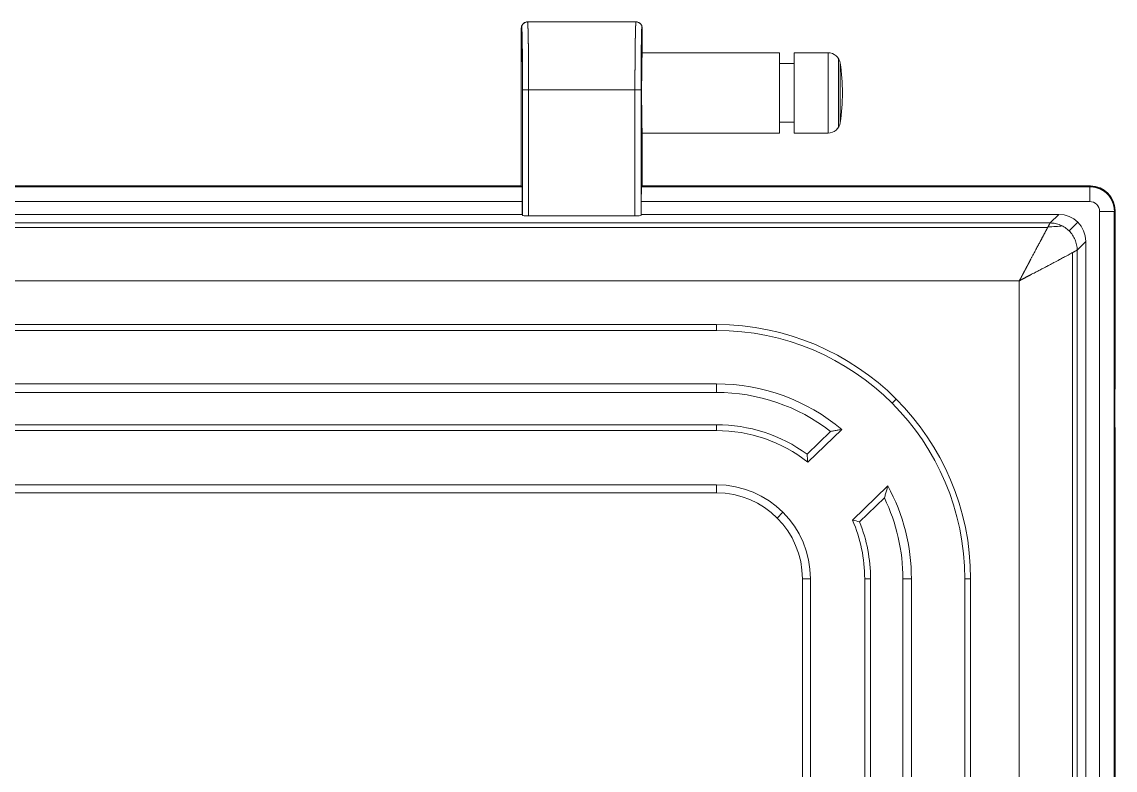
# Model space of a CAD drawing. Header units: millimetres. Extents: x 6520 to 6907, y -5009 to -4789.
# Drawn here: x 6818.5 to 6907.4, y -4849.7 to -4788.9 of the extents above; entities that cross this region are included whole.
import ezdxf

# ---------------------------------------------------------------- set-up
doc = ezdxf.new("R2010")
doc.units = ezdxf.units.MM
doc.layers.add('core', color=7, linetype='Continuous', lineweight=20)

msp = doc.modelspace()

# ---------------------------------------------------------------- linework, layer by layer
at = {"layer": 'core', "linetype": 'Continuous', "lineweight": 13}
for p, q in [((6859.133, -4789.362), (6859.124, -4789.362)), ((6859.631, -4788.859), (6859.635, -4788.859)), ((6868.461, -4788.859), (6859.635, -4788.859)), ((6868.461, -4788.859), (6868.465, -4788.859)), ((6868.973, -4789.362), (6868.964, -4789.362)), ((6884.08, -4791.397), (6884.08, -4791.372)), ((6884.08, -4797.904), (6884.08, -4791.397)), ((6884.922, -4797.448), (6884.922, -4791.827)), ((6885.074, -4792.227), (6885.074, -4792.246)), ((6885.074, -4792.246), (6885.074, -4797.048)), ((6868.374, -4794.387), (6859.723, -4794.387)), ((6859.723, -4794.387), (6859.723, -4804.635)), ((6868.374, -4804.635), (6868.374, -4794.387)), ((6868.867, -4794.387), (6868.867, -4804.599)), ((6859.188, -4802.285), (6774.237, -4802.285)), ((6774.241, -4802.264), (6859.185, -4802.264)), ((6905.369, -4802.285), (6868.908, -4802.285)), ((6868.912, -4802.264), (6905.369, -4802.264)), ((6905.429, -4802.203), (6905.369, -4802.264)), ((6906.851, -4802.792), (6906.789, -4802.853)), ((6859.205, -4803.47), (6774.22, -4803.47)), ((6905.369, -4803.47), (6868.891, -4803.47)), ((6902.848, -4804.516), (6902.148, -4805.216)), ((6906.172, -4972.992), (6906.172, -4804.274)), ((6907.358, -4972.992), (6907.358, -4804.274)), ((6907.378, -4804.274), (6907.439, -4804.213)), ((6907.378, -4804.274), (6907.378, -4972.992)), ((6741.327, -4805.216), (6902.148, -4805.216)), ((6741.529, -4805.593), (6901.946, -4805.593)), ((6903.7, -4805.867), (6904.406, -4805.16)), ((6904.351, -4807.419), (6905.051, -4806.719)), ((6903.974, -4807.629), (6903.974, -4969.645)), ((6904.351, -4807.419), (6904.351, -4969.847)), ((6899.645, -4809.922), (6743.83, -4809.922)), ((6899.645, -4967.344), (6899.645, -4809.922)), ((6875.003, -4813.96), (6875.003, -4813.484)), ((6875.003, -4818.996), (6875.003, -4818.301)), ((6889.624, -4819.541), (6889.287, -4819.877)), ((6875.003, -4822.101), (6875.003, -4821.625)), ((6875.003, -4827.167), (6875.003, -4826.511)), ((6879.949, -4829.216), (6880.413, -4828.752)), ((6882.654, -4834.162), (6881.998, -4834.162)), ((6887.54, -4834.162), (6887.064, -4834.162)), ((6890.864, -4834.162), (6890.169, -4834.162)), ((6895.68, -4834.162), (6895.204, -4834.162))]:
    msp.add_line(p, q, dxfattribs=at)
at = {"layer": 'core', "linetype": 'Continuous', "lineweight": 18}
for p, q in [((6859.124, -4789.362), (6859.124, -4799.914)), ((6859.626, -4788.859), (6859.635, -4788.859)), ((6859.635, -4788.859), (6868.461, -4788.859)), ((6868.461, -4788.859), (6868.47, -4788.859)), ((6868.973, -4791.372), (6868.973, -4789.362)), ((6880.128, -4791.372), (6868.973, -4791.372)), ((6880.128, -4797.904), (6880.128, -4791.372)), ((6884.08, -4791.372), (6881.334, -4791.372)), ((6881.334, -4791.372), (6881.334, -4797.904)), ((6881.334, -4792.251), (6880.128, -4792.251)), ((6859.22, -4804.592), (6859.22, -4794.386)), ((6868.876, -4794.386), (6868.876, -4804.592)), ((6881.334, -4797.025), (6880.128, -4797.025)), ((6880.128, -4797.904), (6868.973, -4797.904)), ((6868.973, -4799.914), (6868.973, -4797.904)), ((6884.08, -4797.904), (6881.334, -4797.904)), ((6859.124, -4802.203), (6859.124, -4799.914)), ((6868.973, -4799.914), (6868.973, -4802.203)), ((6859.124, -4802.203), (6774.302, -4802.203)), ((6859.124, -4802.203), (6859.185, -4802.264)), ((6868.973, -4802.203), (6868.912, -4802.264)), ((6905.429, -4802.203), (6868.973, -4802.203)), ((6859.205, -4804.516), (6859.205, -4803.47)), ((6868.891, -4804.516), (6868.891, -4803.47)), ((6774.22, -4804.516), (6859.205, -4804.516)), ((6859.22, -4804.592), (6859.205, -4804.516)), ((6859.723, -4804.635), (6868.374, -4804.635)), ((6868.891, -4804.516), (6868.876, -4804.592)), ((6868.891, -4804.516), (6902.848, -4804.516)), ((6907.439, -4818.685), (6907.439, -4804.213)), ((6905.051, -4970.547), (6905.051, -4806.719)), ((6875.003, -4813.484), (6768.473, -4813.484)), ((6768.473, -4813.96), (6875.003, -4813.96)), ((6875.003, -4818.301), (6768.473, -4818.301)), ((6768.473, -4818.996), (6875.003, -4818.996)), ((6875.003, -4821.625), (6768.473, -4821.625)), ((6768.473, -4822.101), (6875.003, -4822.101)), ((6884.289, -4822.171), (6882.374, -4824.02)), ((6882.44, -4824.667), (6885.194, -4822.008)), ((6907.439, -4852.855), (6907.439, -4821.901)), ((6875.003, -4826.511), (6768.473, -4826.511)), ((6888.948, -4826.604), (6886.075, -4829.378)), ((6768.473, -4827.167), (6875.003, -4827.167)), ((6886.653, -4829.531), (6888.669, -4827.585)), ((6881.998, -4834.162), (6881.998, -4943.104)), ((6882.654, -4834.162), (6882.654, -4943.104)), ((6887.064, -4834.162), (6887.064, -4943.104)), ((6887.54, -4834.162), (6887.54, -4943.104)), ((6890.169, -4834.162), (6890.169, -4943.104)), ((6890.864, -4834.162), (6890.864, -4943.104)), ((6895.204, -4943.104), (6895.204, -4834.162)), ((6895.68, -4834.162), (6895.68, -4943.104))]:
    msp.add_line(p, q, dxfattribs=at)
for centre, radius, start, end in [((6884.08, -4792.377), 1.005, 8.54468, 90), ((6869.03, -4794.638), 16.224, 0, 8.54468), ((6869.03, -4794.638), 16.224, 351.45532, 0), ((6884.08, -4796.899), 1.005, 270, 351.45532), ((6875.003, -4834.162), 20.678, 0, 90), ((6875.003, -4834.162), 20.202, 0, 90), ((6875.003, -4834.162), 15.861, 50.01905, 90), ((6875.003, -4834.162), 15.166, 52.24489, 90), ((6875.003, -4834.162), 12.537, 53.99103, 90), ((6875.003, -4834.162), 12.061, 51.92771, 90), ((6875.003, -4834.162), 7.651, 360, 90), ((6875.003, -4834.162), 15.861, 0, 28.4563), ((6875.003, -4834.162), 6.995, 0, 90), ((6875.003, -4834.162), 15.166, 0, 25.70047), ((6875.003, -4834.162), 12.061, 0, 23.3671), ((6875.003, -4834.162), 12.537, 0, 21.67807)]:
    msp.add_arc(centre, radius, start, end, dxfattribs=at)
for centre, major_axis, ratio, start_param, end_param in [((6859.626, -4789.362), (-0.503, 0), 0.999848, 4.712389, 6.283185), ((6868.47, -4789.362), (0.503, 0), 0.999848, 0, 1.570796), ((6868.973, -4794.638), (0, -3.266), 0.017455, 3.141593, 6.283185), ((6859.184, -4803.47), (0, -1.206), 0.017455, 1.570796, 3.124139), ((6868.912, -4803.47), (0, -1.206), 0.017455, 3.159046, 4.712389), ((6905.429, -4804.213), (-1.422, -1.422), 0.999695, 2.356347, 3.926839), ((6905.369, -4804.274), (-0.48, 0.645), 1, 4.071788, 5.642666), ((6859.723, -4804.591), (-0.502, 0), 0.087489, 0.017453, 1.570796), ((6868.374, -4804.591), (-0.503, 0), 0.087489, 1.570796, 3.124139), ((6902.831, -4806.736), (-1.575, -1.575), 0.992433, 2.359992, 3.923193), ((6906.172, -4804.274), (1.206, 0), 0.000009, 4.712385, 6.265733), ((6907.439, -4820.293), (0, -1.608), 0.017455, 3.141593, 6.283185)]:
    msp.add_ellipse(centre, major_axis=major_axis, ratio=ratio, start_param=start_param, end_param=end_param, dxfattribs=at)
at = {"layer": 'core', "linetype": 'Continuous', "lineweight": 13}
for centre, major_axis, ratio, start_param, end_param in [((6859.133, -4794.387), (0, -5.528), 0.017455, 1.570799, 2.79705), ((6868.964, -4794.387), (0, -5.528), 0.017455, 3.486134, 4.712393), ((6905.369, -4803.47), (0, -1.206), 0.000012, 3.159047, 4.712389), ((6899.645, -4805.18), (-4.724, 0), 0.087489, 2.086605, 2.402926)]:
    msp.add_ellipse(centre, major_axis=major_axis, ratio=ratio, start_param=start_param, end_param=end_param, dxfattribs=at)
for points, knots in [([(6859.133, -4789.362), (6859.133, -4789.329), (6859.136, -4789.296), (6859.149, -4789.231), (6859.158, -4789.2), (6859.183, -4789.139), (6859.199, -4789.11), (6859.236, -4789.055), (6859.257, -4789.029), (6859.303, -4788.983), (6859.329, -4788.962), (6859.383, -4788.925), (6859.412, -4788.91), (6859.473, -4788.885), (6859.505, -4788.875), (6859.569, -4788.862), (6859.602, -4788.859), (6859.635, -4788.859)], [0, 0, 0, 0, 0.125, 0.125, 0.25, 0.25, 0.375, 0.375, 0.5, 0.5, 0.625, 0.625, 0.75, 0.75, 0.875, 0.875, 1, 1, 1, 1]), ([(6859.133, -4789.362), (6859.138, -4789.362), (6859.144, -4789.394), (6859.155, -4789.513), (6859.159, -4789.59), (6859.164, -4789.689)], [0, 0, 0, 0, 0.540723, 0.540723, 1, 1, 1, 1]), ([(6859.635, -4788.859), (6859.635, -4788.859), (6859.636, -4788.859), (6859.636, -4788.859), (6859.637, -4788.86), (6859.637, -4788.861), (6859.638, -4788.862), (6859.638, -4788.863), (6859.639, -4788.865), (6859.64, -4788.866), (6859.64, -4788.868), (6859.641, -4788.87), (6859.641, -4788.872), (6859.642, -4788.875), (6859.642, -4788.878), (6859.643, -4788.881), (6859.643, -4788.884), (6859.644, -4788.887), (6859.644, -4788.891), (6859.645, -4788.894), (6859.645, -4788.898), (6859.646, -4788.902), (6859.646, -4788.907), (6859.647, -4788.911), (6859.648, -4788.916), (6859.648, -4788.92), (6859.649, -4788.925), (6859.649, -4788.931), (6859.65, -4788.936), (6859.65, -4788.942), (6859.651, -4788.947), (6859.651, -4788.953), (6859.652, -4788.959), (6859.652, -4788.965), (6859.653, -4788.972), (6859.653, -4788.978), (6859.654, -4788.985), (6859.654, -4788.992), (6859.654, -4788.999), (6859.655, -4789.006), (6859.655, -4789.013), (6859.656, -4789.021), (6859.656, -4789.028), (6859.657, -4789.036), (6859.657, -4789.044), (6859.658, -4789.052), (6859.658, -4789.06), (6859.659, -4789.069), (6859.659, -4789.077), (6859.66, -4789.086), (6859.66, -4789.094), (6859.661, -4789.103), (6859.661, -4789.112), (6859.661, -4789.121), (6859.662, -4789.13), (6859.662, -4789.14), (6859.663, -4789.149), (6859.663, -4789.159), (6859.664, -4789.168), (6859.664, -4789.178), (6859.665, -4789.188), (6859.665, -4789.198), (6859.665, -4789.208), (6859.666, -4789.218), (6859.666, -4789.229), (6859.667, -4789.239), (6859.667, -4789.25), (6859.668, -4789.26), (6859.668, -4789.271), (6859.668, -4789.282), (6859.669, -4789.293), (6859.669, -4789.304), (6859.67, -4789.315), (6859.67, -4789.326), (6859.67, -4789.337), (6859.671, -4789.349), (6859.671, -4789.36), (6859.672, -4789.372), (6859.672, -4789.383), (6859.672, -4789.395), (6859.673, -4789.407), (6859.673, -4789.418), (6859.674, -4789.43), (6859.674, -4789.442), (6859.674, -4789.454), (6859.675, -4789.466), (6859.675, -4789.479), (6859.675, -4789.491), (6859.676, -4789.503), (6859.676, -4789.515), (6859.677, -4789.528), (6859.677, -4789.54), (6859.677, -4789.553), (6859.678, -4789.565), (6859.678, -4789.578), (6859.678, -4789.591), (6859.679, -4789.603), (6859.679, -4789.616), (6859.679, -4789.629), (6859.68, -4789.642), (6859.68, -4789.654), (6859.68, -4789.667), (6859.681, -4789.68), (6859.681, -4789.693), (6859.681, -4789.706), (6859.682, -4789.719), (6859.682, -4789.733), (6859.682, -4789.746), (6859.683, -4789.759), (6859.683, -4789.772), (6859.683, -4789.785), (6859.684, -4789.799), (6859.684, -4789.812), (6859.684, -4789.825), (6859.685, -4789.838), (6859.685, -4789.852), (6859.685, -4789.865), (6859.686, -4789.879), (6859.686, -4789.892), (6859.686, -4789.905), (6859.687, -4789.919), (6859.687, -4789.932), (6859.687, -4789.946), (6859.687, -4789.959), (6859.688, -4789.973), (6859.688, -4789.986), (6859.688, -4790), (6859.689, -4790.013), (6859.689, -4790.026), (6859.689, -4790.04), (6859.689, -4790.053), (6859.69, -4790.067), (6859.69, -4790.08), (6859.69, -4790.094), (6859.691, -4790.107), (6859.691, -4790.121), (6859.691, -4790.134), (6859.691, -4790.148), (6859.692, -4790.161), (6859.692, -4790.175), (6859.692, -4790.188), (6859.692, -4790.202), (6859.693, -4790.215), (6859.693, -4790.228), (6859.693, -4790.242), (6859.693, -4790.255), (6859.694, -4790.268), (6859.694, -4790.282), (6859.694, -4790.295), (6859.694, -4790.308), (6859.695, -4790.322), (6859.695, -4790.335), (6859.695, -4790.348), (6859.695, -4790.361), (6859.695, -4790.374), (6859.696, -4790.388), (6859.696, -4790.401), (6859.696, -4790.414), (6859.696, -4790.427), (6859.697, -4790.44), (6859.697, -4790.453), (6859.697, -4790.466), (6859.697, -4790.493), (6859.698, -4790.535), (6859.699, -4790.592), (6859.7, -4790.649), (6859.701, -4790.707), (6859.701, -4790.766), (6859.702, -4790.825), (6859.703, -4790.885), (6859.704, -4790.946), (6859.704, -4791.007), (6859.705, -4791.068), (6859.706, -4791.131), (6859.707, -4791.193), (6859.707, -4791.257), (6859.708, -4791.32), (6859.709, -4791.385), (6859.709, -4791.449), (6859.71, -4791.514), (6859.711, -4791.58), (6859.711, -4791.646), (6859.712, -4791.712), (6859.712, -4791.779), (6859.713, -4791.846), (6859.713, -4791.914), (6859.714, -4791.982), (6859.714, -4792.05), (6859.715, -4792.118), (6859.715, -4792.187), (6859.716, -4792.256), (6859.716, -4792.325), (6859.717, -4792.395), (6859.717, -4792.465), (6859.718, -4792.535), (6859.718, -4792.605), (6859.718, -4792.675), (6859.719, -4792.746), (6859.719, -4792.817), (6859.719, -4792.888), (6859.72, -4792.959), (6859.72, -4793.03), (6859.72, -4793.101), (6859.721, -4793.172), (6859.721, -4793.244), (6859.721, -4793.315), (6859.721, -4793.387), (6859.722, -4793.458), (6859.722, -4793.53), (6859.722, -4793.602), (6859.722, -4793.673), (6859.722, -4793.745), (6859.722, -4793.816), (6859.722, -4793.888), (6859.723, -4793.959), (6859.723, -4794.031), (6859.723, -4794.102), (6859.723, -4794.173), (6859.723, -4794.245), (6859.723, -4794.316), (6859.723, -4794.363), (6859.723, -4794.387)], [0, 0, 0, 0, 0.004104, 0.008195, 0.012274, 0.01634, 0.020394, 0.024435, 0.028464, 0.03248, 0.036484, 0.040476, 0.044455, 0.048422, 0.052376, 0.056317, 0.060246, 0.064163, 0.068067, 0.071959, 0.075839, 0.079705, 0.08356, 0.087402, 0.091231, 0.095048, 0.098853, 0.102645, 0.106424, 0.110191, 0.113946, 0.117688, 0.121418, 0.125135, 0.12884, 0.132533, 0.136212, 0.13988, 0.143535, 0.147177, 0.150807, 0.154425, 0.15803, 0.161623, 0.165203, 0.168771, 0.172326, 0.175869, 0.179399, 0.182917, 0.186422, 0.189915, 0.193396, 0.196864, 0.200319, 0.203762, 0.207193, 0.210611, 0.214017, 0.21741, 0.22079, 0.224159, 0.227515, 0.230858, 0.234189, 0.237507, 0.240813, 0.244107, 0.247388, 0.250656, 0.253912, 0.257156, 0.260387, 0.263606, 0.266812, 0.270006, 0.273187, 0.276356, 0.279512, 0.282656, 0.285788, 0.288907, 0.292013, 0.295107, 0.298189, 0.301258, 0.304315, 0.307359, 0.310391, 0.31341, 0.316417, 0.319411, 0.322393, 0.325362, 0.328319, 0.331264, 0.334196, 0.337115, 0.340023, 0.342917, 0.345799, 0.348669, 0.351526, 0.354371, 0.357203, 0.360023, 0.362831, 0.365625, 0.368408, 0.371178, 0.373935, 0.37668, 0.379413, 0.382133, 0.384841, 0.387536, 0.390219, 0.392889, 0.395547, 0.398192, 0.400825, 0.403446, 0.406053, 0.408649, 0.411232, 0.413803, 0.416361, 0.418906, 0.421439, 0.42396, 0.426468, 0.428964, 0.431447, 0.433918, 0.436377, 0.438823, 0.441256, 0.443677, 0.446086, 0.448482, 0.450865, 0.453236, 0.455595, 0.457941, 0.460275, 0.462596, 0.464905, 0.467201, 0.469485, 0.471757, 0.474016, 0.476262, 0.478496, 0.480718, 0.482927, 0.485123, 0.487308, 0.489479, 0.491638, 0.493785, 0.49592, 0.498041, 0.500151, 0.509222, 0.518278, 0.527318, 0.536342, 0.54535, 0.554342, 0.563318, 0.572278, 0.581223, 0.590151, 0.599063, 0.60796, 0.616841, 0.625705, 0.634554, 0.643387, 0.652204, 0.661005, 0.66979, 0.678559, 0.687313, 0.69605, 0.704771, 0.713477, 0.722167, 0.73084, 0.739498, 0.74814, 0.756766, 0.765376, 0.77397, 0.782549, 0.791111, 0.799657, 0.808188, 0.816703, 0.825201, 0.833684, 0.842151, 0.850602, 0.859037, 0.867456, 0.87586, 0.884247, 0.892618, 0.900974, 0.909314, 0.917637, 0.925945, 0.934237, 0.942513, 0.950773, 0.959017, 0.967246, 0.975458, 0.983655, 0.991835, 1, 1, 1, 1]), ([(6868.374, -4794.387), (6868.374, -4794.374), (6868.374, -4794.348), (6868.374, -4794.31), (6868.374, -4794.271), (6868.374, -4794.233), (6868.374, -4794.194), (6868.374, -4794.155), (6868.374, -4794.117), (6868.374, -4794.078), (6868.374, -4794.04), (6868.374, -4794.001), (6868.374, -4793.962), (6868.374, -4793.923), (6868.374, -4793.885), (6868.374, -4793.846), (6868.374, -4793.807), (6868.374, -4793.768), (6868.374, -4793.73), (6868.374, -4793.691), (6868.375, -4793.652), (6868.375, -4793.613), (6868.375, -4793.574), (6868.375, -4793.535), (6868.375, -4793.497), (6868.375, -4793.458), (6868.375, -4793.419), (6868.375, -4793.38), (6868.375, -4793.341), (6868.375, -4793.303), (6868.376, -4793.264), (6868.376, -4793.225), (6868.376, -4793.187), (6868.376, -4793.148), (6868.376, -4793.109), (6868.376, -4793.071), (6868.376, -4793.032), (6868.377, -4792.993), (6868.377, -4792.955), (6868.377, -4792.916), (6868.377, -4792.878), (6868.377, -4792.839), (6868.377, -4792.801), (6868.378, -4792.763), (6868.378, -4792.724), (6868.378, -4792.686), (6868.378, -4792.648), (6868.378, -4792.61), (6868.379, -4792.572), (6868.379, -4792.534), (6868.379, -4792.496), (6868.379, -4792.458), (6868.38, -4792.42), (6868.38, -4792.382), (6868.38, -4792.344), (6868.38, -4792.307), (6868.38, -4792.269), (6868.381, -4792.232), (6868.381, -4792.194), (6868.381, -4792.157), (6868.382, -4792.12), (6868.382, -4792.083), (6868.382, -4792.045), (6868.382, -4792.008), (6868.383, -4791.972), (6868.383, -4791.935), (6868.383, -4791.898), (6868.383, -4791.862), (6868.384, -4791.825), (6868.384, -4791.789), (6868.384, -4791.752), (6868.385, -4791.716), (6868.385, -4791.68), (6868.385, -4791.644), (6868.386, -4791.608), (6868.386, -4791.573), (6868.386, -4791.537), (6868.387, -4791.502), (6868.387, -4791.466), (6868.387, -4791.431), (6868.388, -4791.396), (6868.388, -4791.361), (6868.388, -4791.327), (6868.389, -4791.292), (6868.389, -4791.257), (6868.39, -4791.223), (6868.39, -4791.189), (6868.39, -4791.155), (6868.391, -4791.121), (6868.391, -4791.087), (6868.391, -4791.054), (6868.392, -4791.02), (6868.392, -4790.987), (6868.393, -4790.954), (6868.393, -4790.921), (6868.394, -4790.888), (6868.394, -4790.855), (6868.394, -4790.823), (6868.395, -4790.791), (6868.395, -4790.759), (6868.396, -4790.727), (6868.396, -4790.695), (6868.397, -4790.664), (6868.397, -4790.632), (6868.397, -4790.601), (6868.398, -4790.57), (6868.398, -4790.54), (6868.399, -4790.509), (6868.399, -4790.481), (6868.4, -4790.454), (6868.4, -4790.43), (6868.401, -4790.405), (6868.401, -4790.38), (6868.401, -4790.355), (6868.402, -4790.33), (6868.402, -4790.305), (6868.403, -4790.28), (6868.403, -4790.254), (6868.404, -4790.229), (6868.404, -4790.204), (6868.405, -4790.178), (6868.405, -4790.153), (6868.406, -4790.127), (6868.406, -4790.102), (6868.407, -4790.076), (6868.407, -4790.051), (6868.408, -4790.025), (6868.408, -4790), (6868.409, -4789.974), (6868.409, -4789.949), (6868.41, -4789.923), (6868.41, -4789.898), (6868.411, -4789.872), (6868.412, -4789.847), (6868.412, -4789.822), (6868.413, -4789.797), (6868.413, -4789.772), (6868.414, -4789.747), (6868.415, -4789.722), (6868.415, -4789.697), (6868.416, -4789.672), (6868.417, -4789.648), (6868.417, -4789.624), (6868.418, -4789.599), (6868.419, -4789.575), (6868.419, -4789.552), (6868.42, -4789.528), (6868.421, -4789.505), (6868.421, -4789.481), (6868.422, -4789.458), (6868.423, -4789.436), (6868.423, -4789.413), (6868.424, -4789.391), (6868.425, -4789.369), (6868.426, -4789.347), (6868.426, -4789.326), (6868.427, -4789.305), (6868.428, -4789.284), (6868.429, -4789.263), (6868.43, -4789.243), (6868.43, -4789.224), (6868.431, -4789.204), (6868.432, -4789.185), (6868.433, -4789.167), (6868.434, -4789.148), (6868.435, -4789.131), (6868.435, -4789.113), (6868.436, -4789.096), (6868.437, -4789.08), (6868.438, -4789.064), (6868.439, -4789.048), (6868.44, -4789.033), (6868.441, -4789.019), (6868.442, -4789.005), (6868.442, -4788.992), (6868.443, -4788.979), (6868.444, -4788.967), (6868.445, -4788.955), (6868.446, -4788.944), (6868.447, -4788.933), (6868.448, -4788.923), (6868.449, -4788.914), (6868.45, -4788.906), (6868.451, -4788.898), (6868.452, -4788.891), (6868.453, -4788.884), (6868.454, -4788.878), (6868.455, -4788.873), (6868.456, -4788.869), (6868.457, -4788.865), (6868.458, -4788.863), (6868.459, -4788.861), (6868.46, -4788.859), (6868.461, -4788.859), (6868.461, -4788.859)], [0, 0, 0, 0, 0.004424, 0.008852, 0.013285, 0.017723, 0.022165, 0.026612, 0.031064, 0.03552, 0.039981, 0.044447, 0.048918, 0.053393, 0.057872, 0.062357, 0.066846, 0.07134, 0.075838, 0.080341, 0.084849, 0.089362, 0.093879, 0.098401, 0.102927, 0.107459, 0.111994, 0.116535, 0.12108, 0.12563, 0.130185, 0.134744, 0.139308, 0.143876, 0.14845, 0.153028, 0.15761, 0.162198, 0.16679, 0.171386, 0.175988, 0.180594, 0.185204, 0.18982, 0.19444, 0.199064, 0.203694, 0.208328, 0.212967, 0.21761, 0.222258, 0.226911, 0.231568, 0.23623, 0.240897, 0.245569, 0.250245, 0.254926, 0.259611, 0.264301, 0.268996, 0.273696, 0.2784, 0.283109, 0.287822, 0.292541, 0.297264, 0.301991, 0.306724, 0.31146, 0.316202, 0.320948, 0.325699, 0.330455, 0.335215, 0.33998, 0.34475, 0.349525, 0.354304, 0.359087, 0.363876, 0.368669, 0.373467, 0.378269, 0.383076, 0.387888, 0.392704, 0.397526, 0.402351, 0.407182, 0.412017, 0.416857, 0.421702, 0.426551, 0.431405, 0.436263, 0.441127, 0.445995, 0.450867, 0.455744, 0.460626, 0.465513, 0.470404, 0.4753, 0.480201, 0.485107, 0.490017, 0.494931, 0.499851, 0.503857, 0.507907, 0.512002, 0.516142, 0.520327, 0.524557, 0.528831, 0.53315, 0.537513, 0.541922, 0.546375, 0.550872, 0.555415, 0.560002, 0.564634, 0.569311, 0.574032, 0.578798, 0.583609, 0.588464, 0.593365, 0.59831, 0.603299, 0.608334, 0.613413, 0.618537, 0.623705, 0.628918, 0.634176, 0.639479, 0.644827, 0.650219, 0.655656, 0.661137, 0.666664, 0.672235, 0.67785, 0.683511, 0.689216, 0.694966, 0.700761, 0.7066, 0.712484, 0.718413, 0.724387, 0.730405, 0.736468, 0.742576, 0.748728, 0.754925, 0.761167, 0.767454, 0.773785, 0.780161, 0.786582, 0.793047, 0.799558, 0.806112, 0.812712, 0.819356, 0.826046, 0.832779, 0.839558, 0.846381, 0.853249, 0.860162, 0.867119, 0.874121, 0.881168, 0.88826, 0.895396, 0.902577, 0.909803, 0.917073, 0.924388, 0.931748, 0.939153, 0.946602, 0.954096, 0.961635, 0.969219, 0.976847, 0.98452, 0.992238, 1, 1, 1, 1]), ([(6868.461, -4788.859), (6868.494, -4788.859), (6868.527, -4788.862), (6868.592, -4788.875), (6868.623, -4788.885), (6868.684, -4788.91), (6868.713, -4788.925), (6868.768, -4788.962), (6868.793, -4788.983), (6868.84, -4789.029), (6868.861, -4789.055), (6868.897, -4789.11), (6868.913, -4789.139), (6868.938, -4789.2), (6868.948, -4789.231), (6868.961, -4789.296), (6868.964, -4789.329), (6868.964, -4789.362)], [0, 0, 0, 0, 0.125, 0.125, 0.25, 0.25, 0.375, 0.375, 0.5, 0.5, 0.625, 0.625, 0.75, 0.75, 0.875, 0.875, 1, 1, 1, 1]), ([(6868.926, -4789.851), (6868.927, -4789.813), (6868.929, -4789.777), (6868.936, -4789.618), (6868.941, -4789.522), (6868.952, -4789.394), (6868.958, -4789.362), (6868.964, -4789.362)], [0, 0, 0, 0, 0.117972, 0.117972, 0.558986, 0.558986, 1, 1, 1, 1]), ([(6859.723, -4794.387), (6859.69, -4794.387), (6859.658, -4794.387), (6859.594, -4794.387), (6859.563, -4794.387), (6859.502, -4794.387), (6859.474, -4794.387), (6859.419, -4794.387), (6859.394, -4794.387), (6859.347, -4794.387), (6859.326, -4794.387), (6859.29, -4794.387), (6859.274, -4794.387), (6859.248, -4794.387), (6859.238, -4794.387), (6859.225, -4794.387), (6859.221, -4794.387), (6859.22, -4794.387)], [0, 0, 0, 0, 0.125, 0.125, 0.25, 0.25, 0.375, 0.375, 0.5, 0.5, 0.625, 0.625, 0.75, 0.75, 0.875, 0.875, 1, 1, 1, 1]), ([(6868.876, -4794.387), (6868.876, -4794.387), (6868.872, -4794.387), (6868.858, -4794.387), (6868.848, -4794.387), (6868.823, -4794.387), (6868.807, -4794.387), (6868.77, -4794.387), (6868.749, -4794.387), (6868.703, -4794.387), (6868.677, -4794.387), (6868.623, -4794.387), (6868.594, -4794.387), (6868.534, -4794.387), (6868.503, -4794.387), (6868.439, -4794.387), (6868.406, -4794.387), (6868.374, -4794.387)], [0, 0, 0, 0, 0.125, 0.125, 0.25, 0.25, 0.375, 0.375, 0.5, 0.5, 0.625, 0.625, 0.75, 0.75, 0.875, 0.875, 1, 1, 1, 1]), ([(6905.369, -4802.264), (6905.376, -4802.264), (6905.39, -4802.264), (6905.412, -4802.264), (6905.433, -4802.265), (6905.455, -4802.266), (6905.477, -4802.267), (6905.498, -4802.268), (6905.52, -4802.27), (6905.541, -4802.271), (6905.563, -4802.273), (6905.584, -4802.276), (6905.606, -4802.278), (6905.627, -4802.281), (6905.649, -4802.284), (6905.67, -4802.287), (6905.691, -4802.29), (6905.713, -4802.294), (6905.734, -4802.297), (6905.755, -4802.301), (6905.777, -4802.306), (6905.798, -4802.31), (6905.819, -4802.315), (6905.84, -4802.32), (6905.861, -4802.325), (6905.882, -4802.331), (6905.903, -4802.336), (6905.923, -4802.342), (6905.944, -4802.348), (6905.965, -4802.354), (6905.985, -4802.361), (6906.006, -4802.368), (6906.026, -4802.375), (6906.047, -4802.382), (6906.067, -4802.389), (6906.087, -4802.397), (6906.108, -4802.405), (6906.128, -4802.413), (6906.148, -4802.421), (6906.167, -4802.43), (6906.187, -4802.438), (6906.207, -4802.447), (6906.227, -4802.456), (6906.246, -4802.466), (6906.265, -4802.475), (6906.285, -4802.485), (6906.304, -4802.495), (6906.323, -4802.505), (6906.342, -4802.516), (6906.361, -4802.526), (6906.38, -4802.537), (6906.398, -4802.548), (6906.417, -4802.559), (6906.435, -4802.57), (6906.453, -4802.582), (6906.472, -4802.594), (6906.49, -4802.606), (6906.507, -4802.618), (6906.525, -4802.63), (6906.543, -4802.643), (6906.56, -4802.655), (6906.578, -4802.668), (6906.595, -4802.682), (6906.612, -4802.695), (6906.629, -4802.708), (6906.646, -4802.722), (6906.662, -4802.736), (6906.679, -4802.75), (6906.695, -4802.764), (6906.711, -4802.778), (6906.727, -4802.793), (6906.743, -4802.808), (6906.759, -4802.822), (6906.774, -4802.837), (6906.79, -4802.853), (6906.805, -4802.868), (6906.82, -4802.884), (6906.835, -4802.899), (6906.849, -4802.915), (6906.864, -4802.931), (6906.878, -4802.947), (6906.892, -4802.964), (6906.906, -4802.98), (6906.92, -4802.997), (6906.934, -4803.013), (6906.947, -4803.03), (6906.961, -4803.047), (6906.974, -4803.065), (6906.987, -4803.082), (6906.999, -4803.099), (6907.012, -4803.117), (6907.024, -4803.135), (6907.036, -4803.153), (6907.048, -4803.171), (6907.06, -4803.189), (6907.072, -4803.207), (6907.083, -4803.225), (6907.094, -4803.244), (6907.105, -4803.263), (6907.116, -4803.281), (6907.127, -4803.3), (6907.137, -4803.319), (6907.147, -4803.338), (6907.157, -4803.357), (6907.167, -4803.377), (6907.176, -4803.396), (6907.186, -4803.416), (6907.195, -4803.435), (6907.204, -4803.455), (6907.213, -4803.475), (6907.221, -4803.495), (6907.229, -4803.515), (6907.237, -4803.535), (6907.245, -4803.555), (6907.253, -4803.575), (6907.26, -4803.595), (6907.267, -4803.616), (6907.274, -4803.636), (6907.281, -4803.657), (6907.288, -4803.677), (6907.294, -4803.698), (6907.3, -4803.719), (6907.306, -4803.74), (6907.312, -4803.76), (6907.317, -4803.781), (6907.322, -4803.802), (6907.327, -4803.823), (6907.332, -4803.845), (6907.336, -4803.866), (6907.341, -4803.887), (6907.345, -4803.908), (6907.349, -4803.929), (6907.352, -4803.951), (6907.355, -4803.972), (6907.359, -4803.993), (6907.362, -4804.015), (6907.364, -4804.036), (6907.367, -4804.058), (6907.369, -4804.079), (6907.371, -4804.101), (6907.373, -4804.122), (6907.374, -4804.144), (6907.375, -4804.166), (6907.376, -4804.187), (6907.377, -4804.209), (6907.378, -4804.23), (6907.378, -4804.252), (6907.378, -4804.266), (6907.378, -4804.274)], [0, 0, 0, 0, 0.00685, 0.0137, 0.02055, 0.0274, 0.03425, 0.0411, 0.04795, 0.054799, 0.061649, 0.068499, 0.075349, 0.082199, 0.089049, 0.095899, 0.102748, 0.109598, 0.116448, 0.123298, 0.130147, 0.136997, 0.143847, 0.150697, 0.157546, 0.164396, 0.171246, 0.178095, 0.184945, 0.191795, 0.198644, 0.205494, 0.212344, 0.219193, 0.226043, 0.232893, 0.239742, 0.246592, 0.253441, 0.260291, 0.267141, 0.27399, 0.28084, 0.287689, 0.294539, 0.301388, 0.308238, 0.315087, 0.321937, 0.328786, 0.335636, 0.342485, 0.349334, 0.356184, 0.363033, 0.369883, 0.376732, 0.383582, 0.390431, 0.39728, 0.40413, 0.410979, 0.417828, 0.424678, 0.431527, 0.438376, 0.445226, 0.452075, 0.458924, 0.465774, 0.472623, 0.479472, 0.486322, 0.493171, 0.50002, 0.506869, 0.513719, 0.520568, 0.527417, 0.534266, 0.541116, 0.547965, 0.554814, 0.561663, 0.568512, 0.575362, 0.582211, 0.58906, 0.595909, 0.602758, 0.609607, 0.616456, 0.623306, 0.630155, 0.637004, 0.643853, 0.650702, 0.657551, 0.6644, 0.671249, 0.678098, 0.684948, 0.691797, 0.698646, 0.705495, 0.712344, 0.719193, 0.726042, 0.732891, 0.73974, 0.746589, 0.753438, 0.760287, 0.767136, 0.773985, 0.780834, 0.787683, 0.794532, 0.801381, 0.80823, 0.815079, 0.821928, 0.828777, 0.835626, 0.842475, 0.849324, 0.856173, 0.863022, 0.869871, 0.87672, 0.883569, 0.890418, 0.897266, 0.904115, 0.910964, 0.917813, 0.924662, 0.931511, 0.93836, 0.945209, 0.952058, 0.958907, 0.965756, 0.972604, 0.979453, 0.986302, 0.993151, 1, 1, 1, 1]), ([(6899.645, -4809.922), (6899.651, -4809.911), (6899.663, -4809.888), (6899.681, -4809.855), (6899.699, -4809.822), (6899.718, -4809.789), (6899.736, -4809.755), (6899.754, -4809.722), (6899.772, -4809.688), (6899.79, -4809.655), (6899.808, -4809.621), (6899.826, -4809.588), (6899.844, -4809.554), (6899.862, -4809.52), (6899.88, -4809.487), (6899.898, -4809.453), (6899.916, -4809.419), (6899.934, -4809.386), (6899.952, -4809.352), (6899.969, -4809.318), (6899.987, -4809.284), (6900.005, -4809.25), (6900.023, -4809.217), (6900.041, -4809.183), (6900.059, -4809.149), (6900.077, -4809.115), (6900.095, -4809.081), (6900.113, -4809.047), (6900.131, -4809.013), (6900.148, -4808.979), (6900.166, -4808.945), (6900.184, -4808.911), (6900.202, -4808.878), (6900.22, -4808.844), (6900.237, -4808.81), (6900.255, -4808.776), (6900.273, -4808.742), (6900.291, -4808.708), (6900.309, -4808.674), (6900.326, -4808.641), (6900.344, -4808.607), (6900.362, -4808.573), (6900.38, -4808.539), (6900.397, -4808.506), (6900.415, -4808.472), (6900.433, -4808.438), (6900.45, -4808.405), (6900.468, -4808.371), (6900.486, -4808.338), (6900.503, -4808.304), (6900.521, -4808.271), (6900.539, -4808.237), (6900.556, -4808.204), (6900.574, -4808.171), (6900.622, -4808.08), (6900.698, -4807.937), (6900.8, -4807.744), (6900.898, -4807.56), (6900.991, -4807.386), (6901.079, -4807.222), (6901.162, -4807.066), (6901.24, -4806.92), (6901.314, -4806.782), (6901.37, -4806.677), (6901.41, -4806.601), (6901.437, -4806.551), (6901.463, -4806.502), (6901.489, -4806.454), (6901.514, -4806.407), (6901.538, -4806.36), (6901.563, -4806.315), (6901.586, -4806.27), (6901.609, -4806.226), (6901.632, -4806.184), (6901.654, -4806.142), (6901.676, -4806.101), (6901.697, -4806.061), (6901.718, -4806.021), (6901.738, -4805.983), (6901.758, -4805.946), (6901.778, -4805.91), (6901.796, -4805.874), (6901.815, -4805.84), (6901.833, -4805.806), (6901.85, -4805.773), (6901.867, -4805.741), (6901.883, -4805.711), (6901.899, -4805.681), (6901.915, -4805.652), (6901.93, -4805.624), (6901.944, -4805.597), (6901.958, -4805.57), (6901.972, -4805.545), (6901.985, -4805.521), (6901.998, -4805.497), (6902.01, -4805.475), (6902.021, -4805.453), (6902.033, -4805.432), (6902.043, -4805.412), (6902.053, -4805.394), (6902.063, -4805.376), (6902.072, -4805.358), (6902.081, -4805.342), (6902.089, -4805.327), (6902.097, -4805.313), (6902.104, -4805.299), (6902.111, -4805.286), (6902.117, -4805.274), (6902.123, -4805.264), (6902.129, -4805.253), (6902.134, -4805.244), (6902.138, -4805.236), (6902.142, -4805.228), (6902.145, -4805.222), (6902.147, -4805.218), (6902.148, -4805.216)], [0, 0, 0, 0, 0.005035, 0.010075, 0.015121, 0.020172, 0.025229, 0.030291, 0.035359, 0.040432, 0.045511, 0.050595, 0.055684, 0.060779, 0.06588, 0.070986, 0.076098, 0.081215, 0.086337, 0.091465, 0.096599, 0.101738, 0.106883, 0.112033, 0.117188, 0.122349, 0.127516, 0.132688, 0.137866, 0.143049, 0.148238, 0.153433, 0.158633, 0.163838, 0.169049, 0.174266, 0.179488, 0.184716, 0.189949, 0.195188, 0.200433, 0.205683, 0.210938, 0.2162, 0.221466, 0.226739, 0.232017, 0.237301, 0.24259, 0.247885, 0.253185, 0.258491, 0.263803, 0.26912, 0.274443, 0.30708, 0.338767, 0.369507, 0.3993, 0.428151, 0.456062, 0.483036, 0.509075, 0.534185, 0.544297, 0.554365, 0.564388, 0.574369, 0.584305, 0.594199, 0.604049, 0.613857, 0.623622, 0.633346, 0.643028, 0.652668, 0.662267, 0.671826, 0.681343, 0.690821, 0.700259, 0.709657, 0.719016, 0.728336, 0.737618, 0.746861, 0.756067, 0.765235, 0.774366, 0.78346, 0.792517, 0.801539, 0.810525, 0.819476, 0.828391, 0.837272, 0.846119, 0.854933, 0.863713, 0.87246, 0.881174, 0.889856, 0.898507, 0.907126, 0.915715, 0.924273, 0.932801, 0.941299, 0.949769, 0.95821, 0.966622, 0.975007, 0.983365, 0.991696, 1, 1, 1, 1]), ([(6902.148, -4805.216), (6902.292, -4805.217), (6902.435, -4805.232), (6902.717, -4805.29), (6902.855, -4805.333), (6903.12, -4805.444), (6903.247, -4805.513), (6903.486, -4805.673), (6903.598, -4805.765), (6903.802, -4805.969), (6903.894, -4806.081), (6904.054, -4806.32), (6904.123, -4806.447), (6904.234, -4806.712), (6904.277, -4806.85), (6904.335, -4807.132), (6904.35, -4807.275), (6904.351, -4807.419)], [0, 0, 0, 0, 0.125, 0.125, 0.25, 0.25, 0.375, 0.375, 0.5, 0.5, 0.625, 0.625, 0.75, 0.75, 0.875, 0.875, 1, 1, 1, 1])]:
    msp.add_open_spline(points, degree=3, knots=knots, dxfattribs=at)
at = {"layer": 'core', "linetype": 'Continuous', "lineweight": 18}
for points, knots in [([(6859.164, -4789.689), (6859.165, -4789.707), (6859.165, -4789.725), (6859.172, -4789.87), (6859.177, -4790.025), (6859.186, -4790.391), (6859.191, -4790.6), (6859.199, -4791.066), (6859.202, -4791.321), (6859.209, -4791.868), (6859.211, -4792.159), (6859.216, -4792.767), (6859.218, -4793.083), (6859.22, -4793.728), (6859.22, -4794.057), (6859.22, -4794.386)], [0, 0, 0, 0, 0.024489, 0.024489, 0.187075, 0.187075, 0.34966, 0.34966, 0.512245, 0.512245, 0.67483, 0.67483, 0.837415, 0.837415, 1, 1, 1, 1]), ([(6868.876, -4794.386), (6868.876, -4794.057), (6868.877, -4793.728), (6868.879, -4793.083), (6868.881, -4792.767), (6868.885, -4792.159), (6868.888, -4791.868), (6868.894, -4791.321), (6868.898, -4791.065), (6868.906, -4790.6), (6868.91, -4790.391), (6868.919, -4790.074), (6868.922, -4789.955), (6868.926, -4789.851)], [0, 0, 0, 0, 0.174444, 0.174444, 0.348888, 0.348888, 0.523332, 0.523332, 0.697776, 0.697776, 0.87222, 0.87222, 1, 1, 1, 1]), ([(6899.645, -4809.922), (6899.657, -4809.915), (6899.681, -4809.902), (6899.717, -4809.883), (6899.755, -4809.862), (6899.793, -4809.842), (6899.833, -4809.821), (6899.873, -4809.799), (6899.914, -4809.777), (6899.957, -4809.754), (6900, -4809.731), (6900.045, -4809.708), (6900.09, -4809.684), (6900.137, -4809.659), (6900.184, -4809.634), (6900.232, -4809.608), (6900.282, -4809.582), (6900.332, -4809.556), (6900.383, -4809.529), (6900.435, -4809.502), (6900.488, -4809.474), (6900.595, -4809.418), (6900.745, -4809.34), (6900.929, -4809.244), (6901.086, -4809.162), (6901.216, -4809.094), (6901.319, -4809.039), (6901.425, -4808.984), (6901.574, -4808.905), (6901.801, -4808.784), (6902.113, -4808.619), (6902.497, -4808.415), (6902.889, -4808.207), (6903.234, -4808.024), (6903.496, -4807.885), (6903.689, -4807.782), (6903.825, -4807.71), (6903.904, -4807.667), (6903.949, -4807.642), (6903.975, -4807.629), (6904, -4807.615), (6904.024, -4807.602), (6904.047, -4807.589), (6904.069, -4807.577), (6904.091, -4807.565), (6904.112, -4807.554), (6904.132, -4807.543), (6904.152, -4807.532), (6904.17, -4807.522), (6904.188, -4807.512), (6904.205, -4807.502), (6904.221, -4807.493), (6904.237, -4807.485), (6904.251, -4807.476), (6904.265, -4807.469), (6904.278, -4807.461), (6904.29, -4807.454), (6904.301, -4807.448), (6904.312, -4807.442), (6904.321, -4807.436), (6904.33, -4807.431), (6904.338, -4807.427), (6904.345, -4807.422), (6904.349, -4807.42), (6904.351, -4807.419)], [0, 0, 0, 0, 0.005361, 0.010873, 0.016537, 0.022352, 0.028318, 0.034436, 0.040705, 0.047124, 0.053695, 0.060417, 0.06729, 0.074313, 0.081487, 0.088813, 0.096289, 0.103916, 0.111694, 0.119623, 0.127704, 0.135936, 0.168379, 0.196791, 0.221183, 0.241558, 0.257914, 0.270243, 0.292417, 0.329579, 0.381762, 0.449, 0.531386, 0.602323, 0.662343, 0.711421, 0.749558, 0.776733, 0.785291, 0.793852, 0.802415, 0.810981, 0.819549, 0.828119, 0.836692, 0.845267, 0.853844, 0.862424, 0.871006, 0.879591, 0.888178, 0.896768, 0.90536, 0.913955, 0.922551, 0.93115, 0.93975, 0.948353, 0.956956, 0.965562, 0.974169, 0.982778, 0.991388, 1, 1, 1, 1])]:
    msp.add_open_spline(points, degree=3, knots=knots, dxfattribs=at)
for points in [[(6885.194, -4822.008), (6885.093, -4822.026), (6884.891, -4822.061), (6884.589, -4822.115), (6884.389, -4822.152), (6884.289, -4822.171)], [(6882.374, -4824.02), (6882.398, -4824.234), (6882.42, -4824.45), (6882.44, -4824.667)], [(6888.669, -4827.585), (6888.701, -4827.477), (6888.764, -4827.26), (6888.857, -4826.933), (6888.918, -4826.714), (6888.948, -4826.604)], [(6886.075, -4829.378), (6886.269, -4829.428), (6886.462, -4829.479), (6886.653, -4829.531)]]:
    msp.add_open_spline(points, degree=3, dxfattribs=at)

doc.saveas('drawing.dxf')
